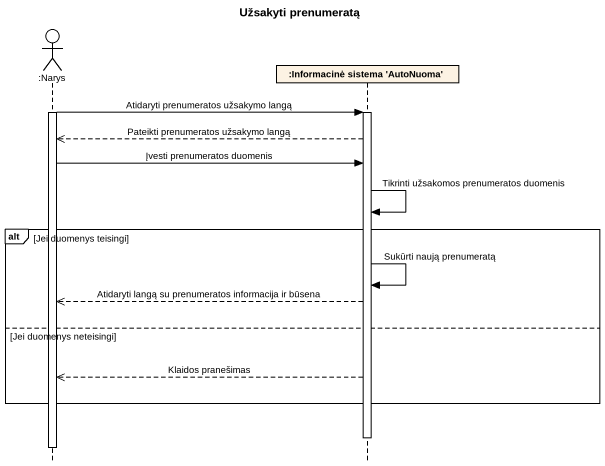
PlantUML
@startuml
title Užsakyti prenumeratą
hide footbox
actor ":Narys" as Narys
participant ":Informacinė sistema 'AutoNuoma'" as Informacinė_sistema

activate Narys
Narys -> Informacinė_sistema : Atidaryti prenumeratos užsakymo langą
activate Informacinė_sistema
Informacinė_sistema -->> Narys : Pateikti prenumeratos užsakymo langą
Narys -> Informacinė_sistema : Įvesti prenumeratos duomenis
Informacinė_sistema -> Informacinė_sistema : Tikrinti užsakomos prenumeratos duomenis
alt Jei duomenys teisingi
  Informacinė_sistema -> Informacinė_sistema : Sukūrti naują prenumeratą
  Informacinė_sistema -->> Narys : Atidaryti langą su prenumeratos informacija ir būsena
else Jei duomenys neteisingi
  Informacinė_sistema -->> Narys : Klaidos pranešimas
end
deactivate Informacinė_sistema
deactivate Narys
@enduml
